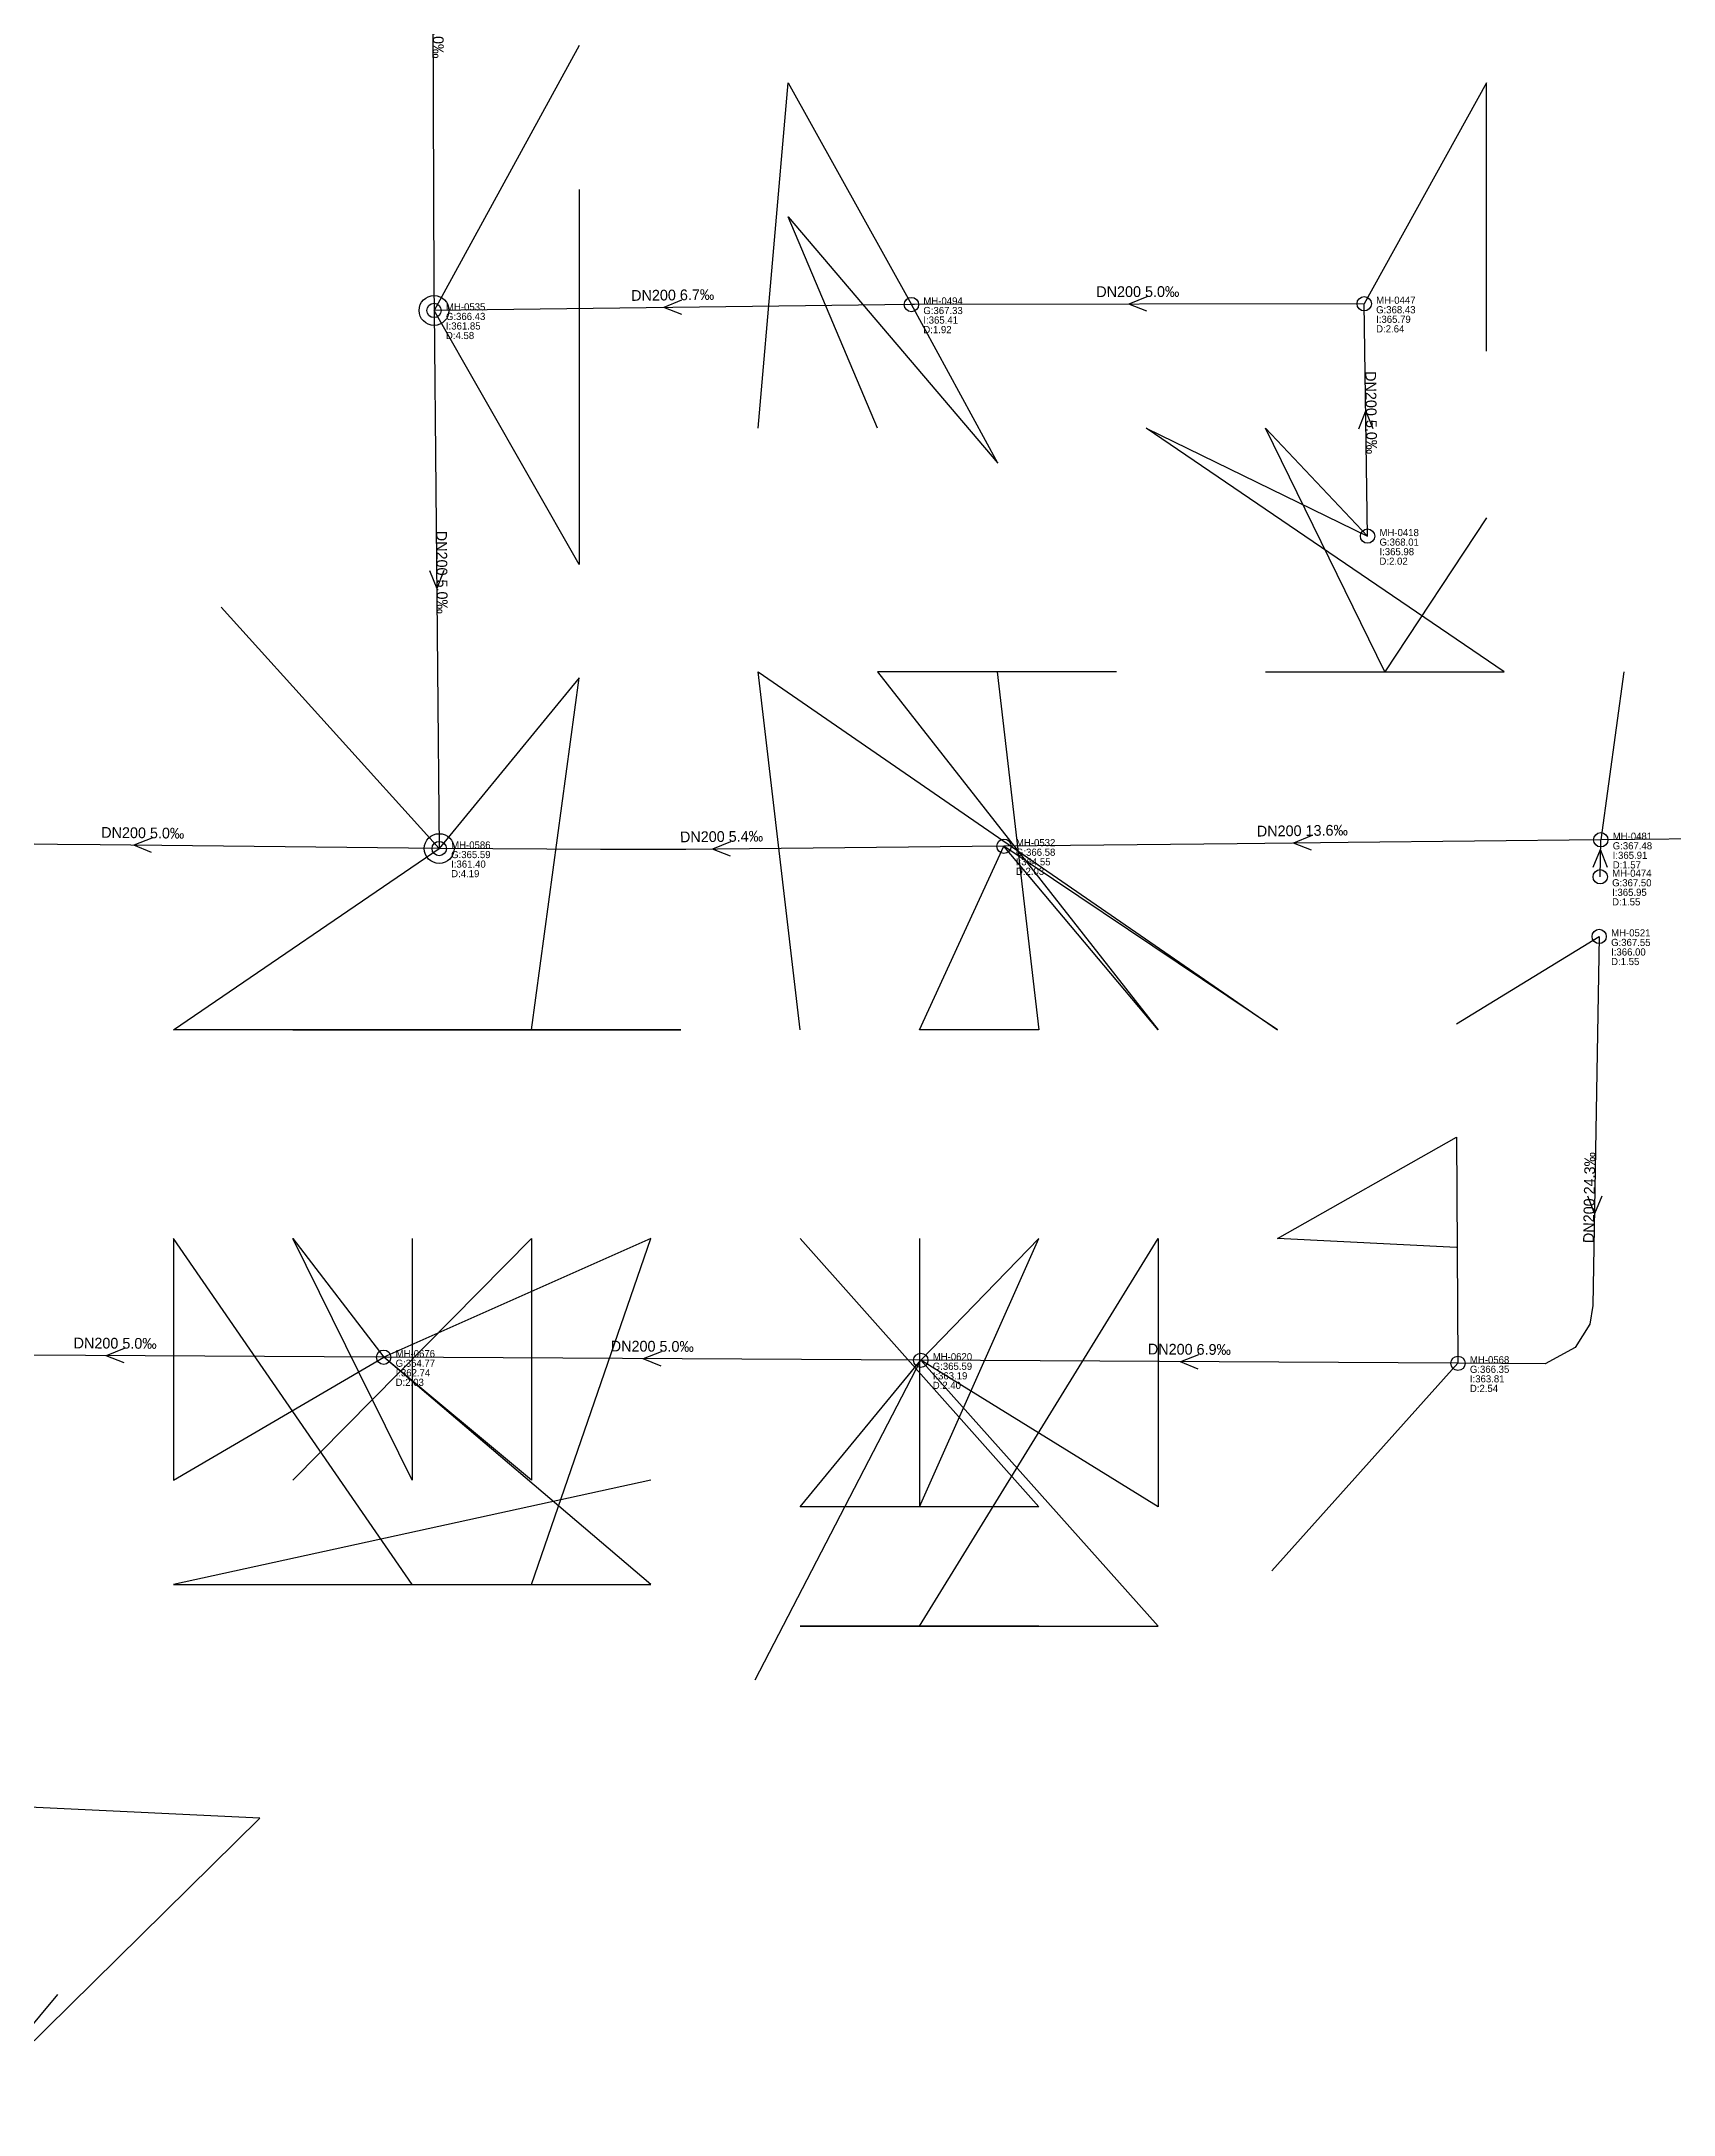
# Model space of a CAD drawing. Header units: metres. Extents: x 449900 to 451990, y 2566732 to 2570847.
# Drawn here: x 451277.6 to 451551, y 2568941 to 2569288.6 of the extents above; entities that cross this region are included whole.
import ezdxf
from ezdxf.enums import TextEntityAlignment as Align

# ---------------------------------------------------------------- set-up
doc = ezdxf.new("R2010")
doc.units = ezdxf.units.M
for name, color, linetype in [('SEW-DROP', 6, 'Continuous'), ('SEW-LABEL', 2, 'Continuous'), ('SEW-MH', 7, 'Continuous'), ('SEW-MH-LABEL', 8, 'Continuous'), ('SEW-PIPE-DN200', 3, 'Continuous'), ('SEW-RIDER', 8, 'Continuous')]:
    doc.layers.add(name, color=color, linetype=linetype)

msp = doc.modelspace()

# ---------------------------------------------------------------- linework, layer by layer
at = {"layer": 'SEW-DROP'}
for centre in [(451343.33, 2569243.46), (451344.2, 2569153.25)]:
    msp.add_circle(centre, 2.5, dxfattribs=at)
at = {"layer": 'SEW-LABEL'}
for p, q in [((451462.75, 2569245.72), (451459.75, 2569244.51)), ((451384.81, 2569245.17), (451381.83, 2569243.93)), ((451384.84, 2569242.77), (451381.83, 2569243.93)), ((451462.75, 2569243.32), (451459.75, 2569244.51)), ((451498.28, 2569223.59), (451499.44, 2569226.61)), ((451500.68, 2569223.62), (451499.44, 2569226.61)), ((451342.55, 2569199.84), (451343.78, 2569196.85)), ((451344.95, 2569199.87), (451343.78, 2569196.85)), ((451490.31, 2569155.38), (451487.33, 2569154.15)), ((451296.03, 2569154.98), (451293.02, 2569153.81)), ((451296, 2569152.58), (451293.02, 2569153.81)), ((451393, 2569154.39), (451390.01, 2569153.16)), ((451393.03, 2569151.99), (451390.01, 2569153.16)), ((451490.34, 2569152.98), (451487.33, 2569154.15)), ((451537.55, 2569150.14), (451538.8, 2569153.12)), ((451539.95, 2569150.1), (451538.8, 2569153.12)), ((451536.6, 2569095.05), (451537.75, 2569092.03)), ((451539, 2569095.01), (451537.75, 2569092.03)), ((451291.4, 2569069.43), (451288.4, 2569068.24)), ((451291.39, 2569067.03), (451288.4, 2569068.24)), ((451381.4, 2569068.91), (451378.4, 2569067.73)), ((451471.4, 2569068.4), (451468.39, 2569067.22)), ((451381.39, 2569066.51), (451378.4, 2569067.73)), ((451471.39, 2569066), (451468.39, 2569067.22))]:
    msp.add_line(p, q, dxfattribs=at)
at = {"layer": 'SEW-MH'}
for centre in [(451423.32, 2569244.45), (451499.18, 2569244.58), (451343.33, 2569243.46), (451499.74, 2569205.63), (451538.82, 2569154.72), (451344.2, 2569153.25), (451438.83, 2569153.64), (451538.72, 2569148.52), (451538.55, 2569138.52), (451334.9, 2569067.98), (451424.89, 2569067.47), (451514.89, 2569066.96)]:
    msp.add_circle(centre, 1.2, dxfattribs=at)
at = {"layer": 'SEW-PIPE-DN200'}
for points in [[(451342.95, 2569339.48), (451343.29, 2569247.55), (451343.33, 2569243.46)], [(451423.32, 2569244.45), (451343.33, 2569243.46)], [(451343.33, 2569243.46), (451344.2, 2569153.25)], [(451499.18, 2569244.58), (451423.81, 2569244.45), (451423.32, 2569244.45)], [(451499.74, 2569205.63), (451499.18, 2569244.58)], [(451584.49, 2569155.18), (451538.82, 2569154.72)], [(451344.2, 2569153.25), (451287.42, 2569153.87), (451280.24, 2569153.96), (451244.84, 2569154.44)], [(451438.83, 2569153.64), (451385.5, 2569153.11), (451371.21, 2569153.12), (451344.2, 2569153.25)], [(451538.82, 2569154.72), (451496.49, 2569154.26), (451477.92, 2569154.03), (451438.83, 2569153.64)], [(451538.72, 2569148.52), (451538.82, 2569154.72)], [(451538.55, 2569138.52), (451537.49, 2569076.67), (451536.97, 2569073.51), (451534.53, 2569069.59), (451529.49, 2569066.87), (451514.89, 2569066.96)], [(451334.9, 2569067.98), (451244.9, 2569068.49)], [(451424.89, 2569067.47), (451334.9, 2569067.98)], [(451514.89, 2569066.96), (451424.89, 2569067.47)]]:
    msp.add_lwpolyline(points, dxfattribs=at)
at = {"layer": 'SEW-RIDER'}
for points in [[(451367.66, 2569287.89), (451343.33, 2569243.46)], [(451397.66, 2569223.72), (451402.66, 2569281.64), (451423.32, 2569244.45)], [(451519.66, 2569236.63), (451519.66, 2569259.13), (451519.66, 2569281.63), (451499.18, 2569244.58)], [(451367.66, 2569263.72), (451367.66, 2569221.22), (451367.66, 2569200.88), (451343.33, 2569243.46)], [(451417.66, 2569223.72), (451402.66, 2569259.14), (451437.8, 2569217.88), (451423.32, 2569244.45)], [(451482.66, 2569182.88), (451522.66, 2569182.88), (451462.66, 2569223.72), (451499.74, 2569205.63)], [(451519.66, 2569208.72), (451502.66, 2569182.88), (451482.66, 2569223.72), (451499.74, 2569205.63)], [(451307.66, 2569193.72), (451344.2, 2569153.25)], [(451404.66, 2569122.88), (451397.66, 2569182.88), (451484.66, 2569122.88), (451438.83, 2569153.64)], [(451457.66, 2569182.88), (451417.66, 2569182.88), (451464.66, 2569122.88), (451438.83, 2569153.64)], [(451437.66, 2569182.88), (451444.66, 2569122.88), (451424.66, 2569122.88), (451438.83, 2569153.64)], [(451542.66, 2569182.88), (451538.82, 2569154.72)], [(451339.66, 2569122.88), (451359.66, 2569122.88), (451367.66, 2569181.88), (451344.2, 2569153.25)], [(451319.66, 2569122.88), (451384.66, 2569122.88), (451299.66, 2569122.88), (451344.2, 2569153.25)], [(451514.66, 2569123.88), (451538.55, 2569138.52)], [(451514.66, 2569086.38), (451484.66, 2569087.88), (451514.66, 2569104.88), (451514.89, 2569066.96)], [(451339.66, 2569029.88), (451299.66, 2569087.88), (451299.66, 2569047.38), (451334.9, 2569067.98)], [(451339.66, 2569087.88), (451339.66, 2569047.38), (451319.66, 2569087.88), (451334.9, 2569067.98)], [(451319.66, 2569047.38), (451359.66, 2569087.88), (451359.66, 2569047.38), (451334.9, 2569067.98)], [(451319.66, 2569029.88), (451359.66, 2569029.88), (451379.66, 2569087.88), (451334.9, 2569067.98)], [(451404.66, 2569087.88), (451444.66, 2569042.88), (451404.66, 2569042.88), (451424.89, 2569067.47)], [(451424.66, 2569087.88), (451424.66, 2569042.88), (451444.66, 2569087.88), (451424.89, 2569067.47)], [(451424.66, 2569022.88), (451464.66, 2569087.88), (451464.66, 2569042.88), (451424.89, 2569067.47)], [(451379.66, 2569047.38), (451299.66, 2569029.88), (451379.66, 2569029.88), (451334.9, 2569067.98)], [(451397.16, 2569013.88), (451424.89, 2569067.47)], [(451444.66, 2569022.88), (451404.66, 2569022.88), (451464.66, 2569022.88), (451424.89, 2569067.47)], [(451483.7, 2569032.17), (451514.89, 2569066.96)], [(451280.22, 2568961.14), (451262.37, 2568939.72), (451314.15, 2568990.71), (451242.65, 2568994.13)]]:
    msp.add_lwpolyline(points, dxfattribs=at)

# ---------------------------------------------------------------- texts
at = {"layer": 'SEW-LABEL'}
for s, rotation, p in [('DN200 5.0‰', -89.7884, (451343.13, 2569292.67)), ('DN200 6.7‰', 0.7092, (451383.33, 2569245.15)), ('DN200 5.0‰', 0.098, (451461.25, 2569245.72)), ('DN200 5.0‰', 270.8303, (451499.46, 2569226.31)), ('DN200 5.0‰', -89.4479, (451343.76, 2569199.55)), ('DN200 5.0‰', 359.3721, (451294.52, 2569154.99)), ('DN200 5.4‰', 0.5689, (451391.51, 2569154.37)), ('DN200 13.6‰', 0.6935, (451488.83, 2569155.36)), ('DN200 24.3‰', 89.0214, (451537.78, 2569094.73)), ('DN200 5.0‰', 359.6747, (451289.9, 2569069.43)), ('DN200 5.0‰', 359.6747, (451379.9, 2569068.92)), ('DN200 6.9‰', 359.6747, (451469.89, 2569068.41))]:
    msp.add_text(s, height=1.8, rotation=rotation, dxfattribs=at).set_placement(p, align=Align.CENTER)
at = {"layer": 'SEW-MH-LABEL'}
for s, p in [('MH-0494', (451425.32, 2569244.45)), ('MH-0447', (451501.18, 2569244.58)), ('G:366.43', (451345.33, 2569241.86)), ('MH-0535', (451345.33, 2569243.46)), ('G:367.33', (451425.32, 2569242.85)), ('I:365.41', (451425.32, 2569241.25)), ('G:368.43', (451501.18, 2569242.98)), ('I:365.79', (451501.18, 2569241.38)), ('D:4.58', (451345.33, 2569238.66)), ('I:361.85', (451345.33, 2569240.26)), ('D:1.92', (451425.32, 2569239.65)), ('D:2.64', (451501.18, 2569239.78)), ('G:368.01', (451501.74, 2569204.03)), ('MH-0418', (451501.74, 2569205.63)), ('D:2.02', (451501.74, 2569200.83)), ('I:365.98', (451501.74, 2569202.43)), ('MH-0481', (451540.82, 2569154.72)), ('G:365.59', (451346.2, 2569151.65)), ('MH-0586', (451346.2, 2569153.25)), ('G:366.58', (451440.83, 2569152.04)), ('MH-0532', (451440.83, 2569153.64)), ('I:364.55', (451440.83, 2569150.44)), ('G:367.48', (451540.82, 2569153.12)), ('I:365.91', (451540.82, 2569151.52)), ('D:4.19', (451346.2, 2569148.45)), ('I:361.40', (451346.2, 2569150.05)), ('D:2.03', (451440.83, 2569148.84)), ('G:367.50', (451540.72, 2569146.92)), ('MH-0474', (451540.72, 2569148.52)), ('D:1.57', (451540.82, 2569149.92)), ('D:1.55', (451540.72, 2569143.72)), ('I:365.95', (451540.72, 2569145.32)), ('G:367.55', (451540.55, 2569136.92)), ('MH-0521', (451540.55, 2569138.52)), ('D:1.55', (451540.55, 2569133.72)), ('I:366.00', (451540.55, 2569135.32)), ('MH-0676', (451336.9, 2569067.98)), ('MH-0620', (451426.89, 2569067.47)), ('G:364.77', (451336.9, 2569066.38)), ('I:362.74', (451336.9, 2569064.78)), ('G:365.59', (451426.89, 2569065.87)), ('I:363.19', (451426.89, 2569064.27)), ('G:366.35', (451516.89, 2569065.36)), ('MH-0568', (451516.89, 2569066.96)), ('I:363.81', (451516.89, 2569063.76)), ('D:2.03', (451336.9, 2569063.18)), ('D:2.40', (451426.89, 2569062.67)), ('D:2.54', (451516.89, 2569062.16))]:
    msp.add_text(s, height=1.2, dxfattribs=at).set_placement(p)

doc.saveas('drawing.dxf')
